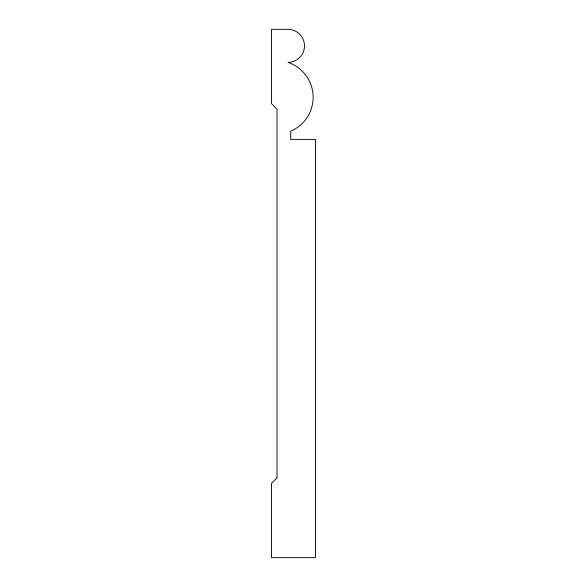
<?xml version="1.0" encoding="UTF-8"?>
<svg xmlns="http://www.w3.org/2000/svg" width="587" height="587" viewBox="0 0 587 587"><rect width="100%" height="100%" fill="white"/><g stroke="black" fill="none" stroke-linecap="round" stroke-linejoin="round"><path stroke-width="0.88" d="M276.991 477.855L271.488 483.358L271.488 557.65L315.512 557.65L315.512 139.412L290.748 139.412L290.748 131.158A36.82 36.82 0 0 0 287.997 62.369A16.509 16.509 0 0 0 304.506 45.859A16.509 16.509 0 0 0 287.997 29.35L271.488 29.35L271.488 103.642L276.991 109.145L276.991 477.855"/></g></svg>
